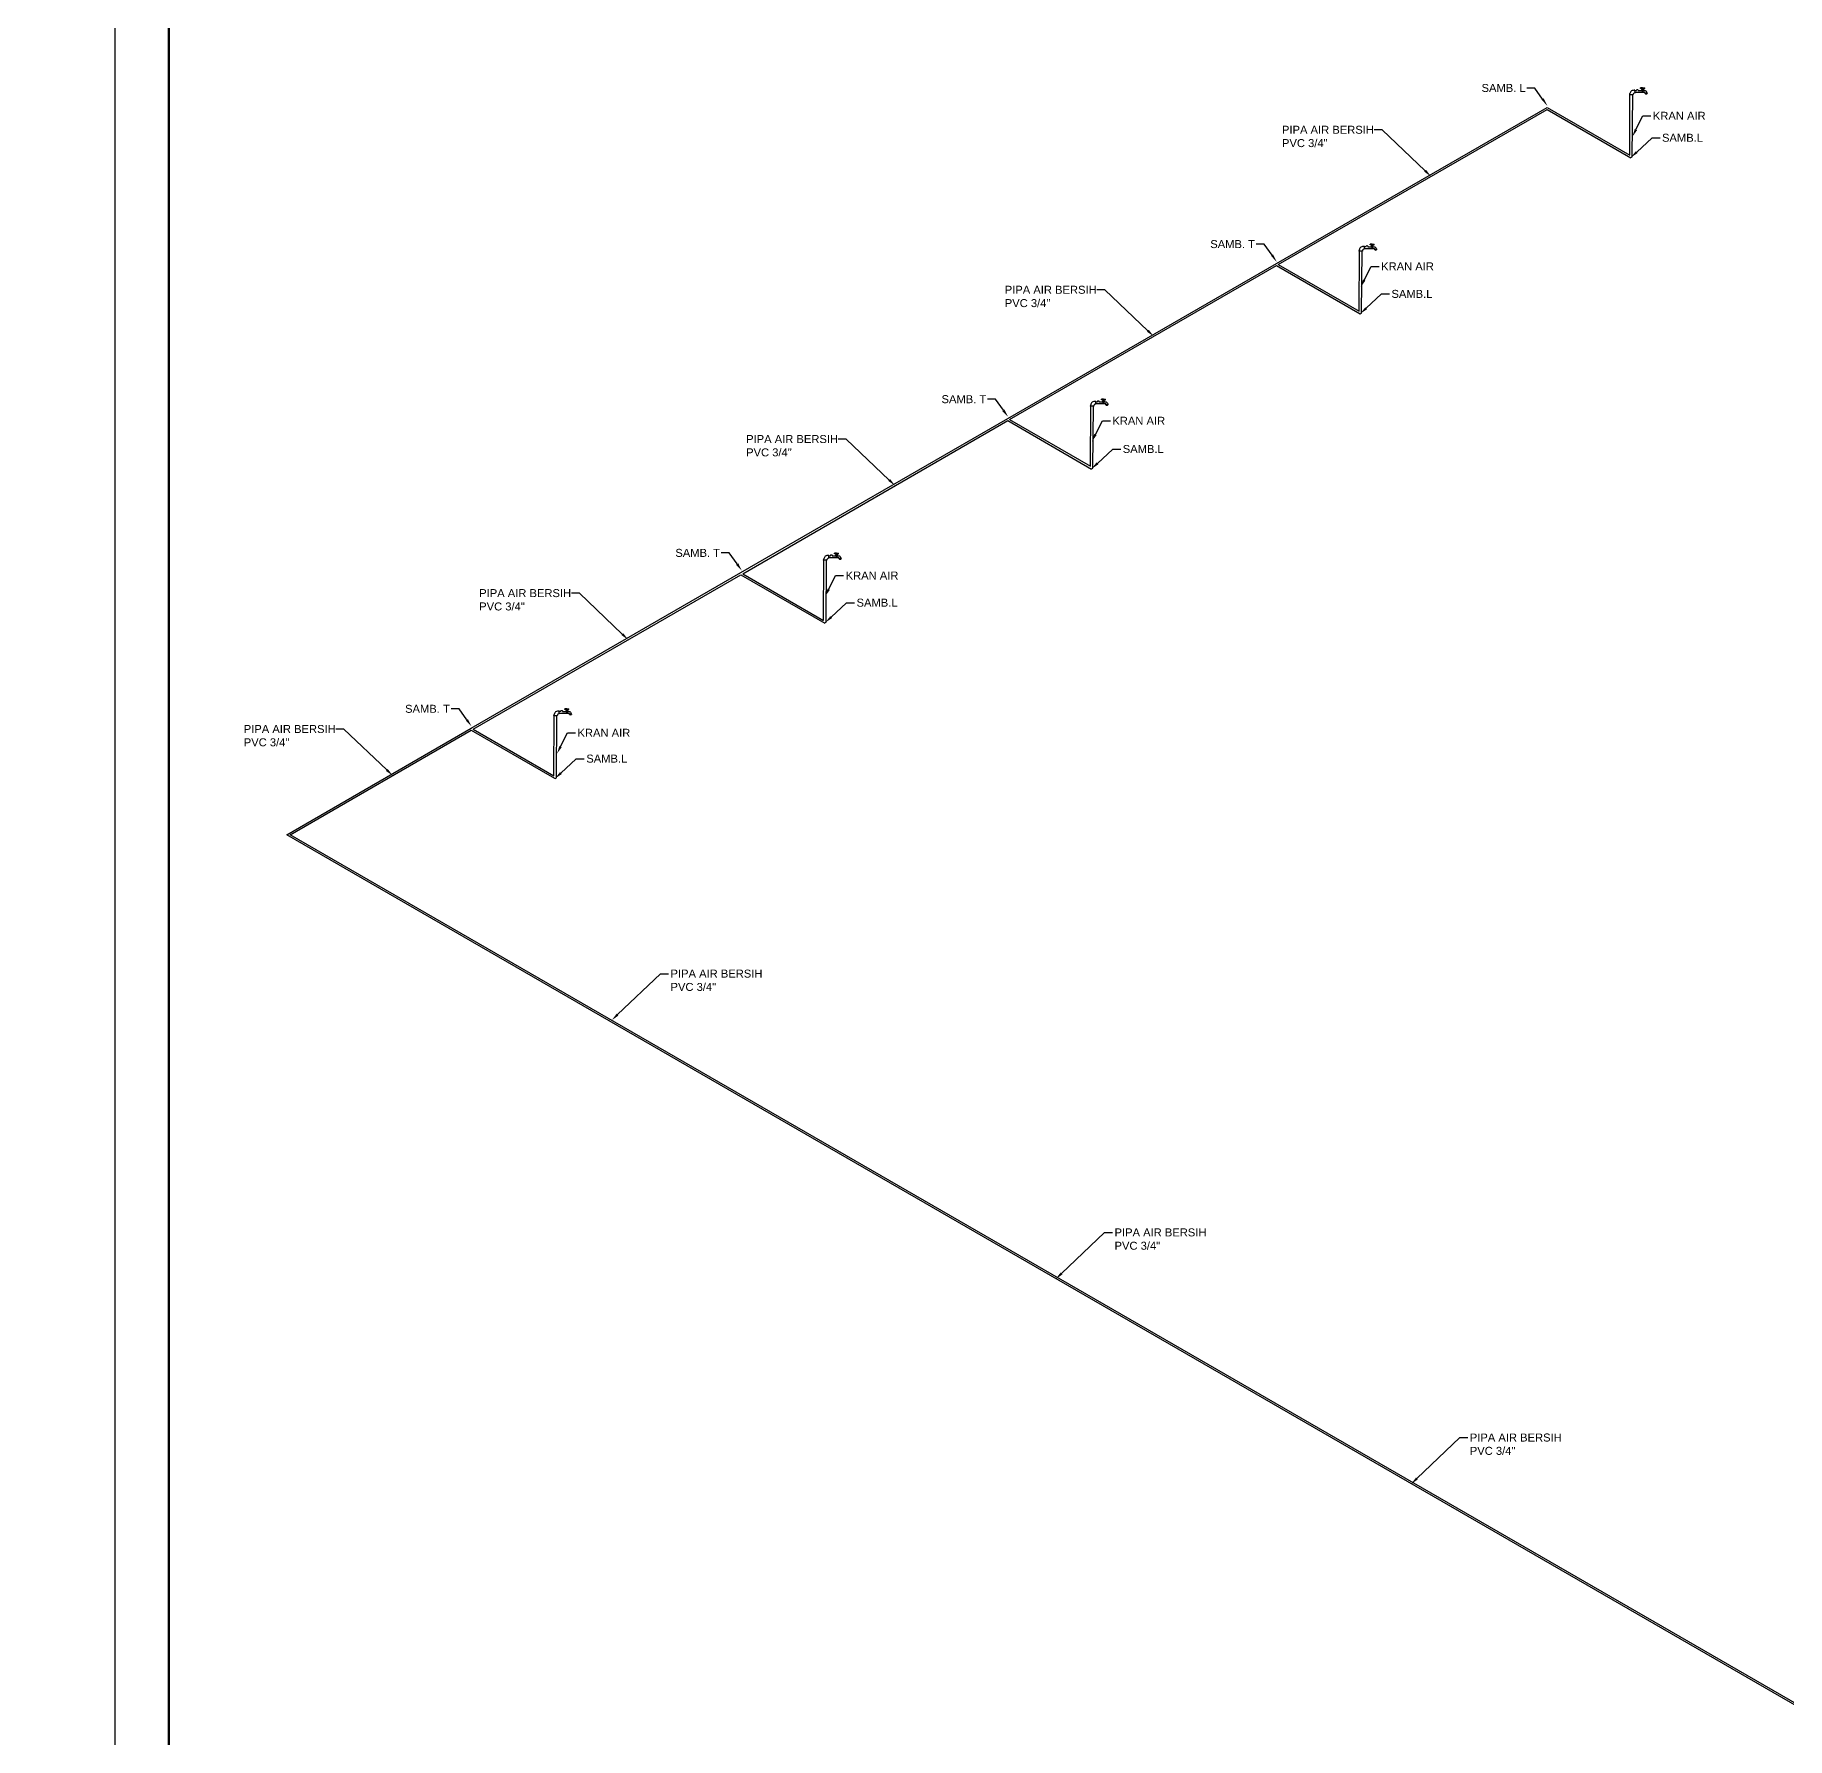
# Model space of a CAD drawing. Header units: centimetres. Extents: x -377343 to 693706, y 194584 to 813780.
# Drawn here: x 206943 to 208695, y 498576 to 500279 of the extents above; entities that cross this region are included whole.
import ezdxf
from ezdxf import colors
from ezdxf.entities.mleader import LeaderData, LeaderLine
from ezdxf.math import Vec2, Vec3

# ---------------------------------------------------------------- set-up
doc = ezdxf.new("R2010")
doc.units = ezdxf.units.CM
doc.layers.add('Legenda', color=252, linetype='Continuous', lineweight=20)
doc.layers.add('PIPA', color=11, linetype='Continuous')
doc.styles.get("Standard").update_dxf_attribs({"font": 'arial.ttf'})

msp = doc.modelspace()

# ---------------------------------------------------------------- linework, layer by layer
at = {"layer": 'Legenda', "color": 5, "lineweight": 30}
msp.add_lwpolyline([(207023.291, 500636.246), (211196.53, 500636.246), (211196.53, 497725.679), (207023.291, 497725.679)], close=True, dxfattribs=at)
at = {"layer": 'Legenda', "color": 1, "lineweight": 50}
msp.add_lwpolyline([(207076.794, 500582.743), (210447.487, 500582.743), (210447.487, 497779.182), (207076.794, 497779.182)], close=True, dxfattribs=at)
at = {"layer": 'PIPA'}
for p, q in [((208537.656, 500219.453, -379457.115), (208537.906, 500220.917, -379457.115)), ((208537.656, 500159.453, -379457.115), (208537.906, 500219.453, -379457.115)), ((208540.906, 500219.452, -379457.115), (208537.656, 500219.453, -379457.115)), ((208540.126, 500157.429, -379457.115), (208540.656, 500219.452, -379457.115)), ((208543.011, 500221.546, -379457.115), (208542.903, 500224.205, -379457.115)), ((208550.619, 500226.438, -268378.871), (208548.572, 500226.438, -268378.871)), ((208548.572, 500225.868, -268378.871), (208548.572, 500226.438, -268378.871)), ((208550.619, 500225.868, -268378.871), (208548.572, 500225.868, -268378.871)), ((208551.64, 500224.84, -165379.984), (208549.599, 500224.84, -371377.759)), ((208549.799, 500224.02, -379457.115), (208549.799, 500223.816, -379457.115)), ((208550.05, 500225.18, -268378.871), (208550.05, 500225.868, -268378.871)), ((208550.05, 500225.868, -268378.871), (208551.189, 500225.868, -268378.871)), ((208550.05, 500225.828, -268378.871), (208551.189, 500225.828, -268378.871)), ((208550.05, 500225.788, -268378.871), (208551.189, 500225.788, -268378.871)), ((208550.05, 500225.748, -268378.871), (208551.189, 500225.748, -268378.871)), ((208550.05, 500225.708, -268378.871), (208551.189, 500225.708, -268378.871)), ((208550.05, 500225.668, -268378.871), (208551.189, 500225.668, -268378.871)), ((208550.05, 500225.628, -268378.871), (208551.189, 500225.628, -268378.871)), ((208550.05, 500225.588, -268378.871), (208551.189, 500225.588, -268378.871)), ((208550.05, 500225.548, -268378.871), (208551.189, 500225.548, -268378.871)), ((208550.05, 500225.508, -268378.871), (208551.189, 500225.508, -268378.871)), ((208550.05, 500225.468, -268378.871), (208551.189, 500225.468, -268378.871)), ((208550.05, 500225.18, -268378.871), (208550.05, 500224.5, -383395.77)), ((208550.619, 500226.438, -268378.871), (208552.646, 500226.438, -268378.871)), ((208550.619, 500225.868, -268378.871), (208552.646, 500225.868, -268378.871)), ((208550.619, 500224.84, -379457.115), (208550.619, 500224.84, -379457.115)), ((208550.619, 500224.84, -268378.871), (208550.619, 500224.43, -268378.871)), ((208551.189, 500225.18, -268378.871), (208551.155, 500224.491, -268378.871)), ((208551.189, 500225.18, -268378.871), (208551.189, 500225.868, -268378.871)), ((208551.44, 500223.762, -379457.115), (208551.44, 500224.02, -379457.115)), ((208552.646, 500225.868, -268378.871), (208552.646, 500226.438, -268378.871)), ((208538.792, 500156.766, -379453.315), (208540.126, 500157.429, -379457.115)), ((208267.127, 500063.263, -379236.23), (208267.377, 500064.727, -379236.23)), ((208267.127, 500003.263, -379236.23), (208267.377, 500063.263, -379236.23)), ((208270.377, 500063.262, -379236.23), (208267.127, 500063.263, -379236.23)), ((208269.598, 500001.24, -379236.23), (208270.127, 500063.262, -379236.23)), ((208272.482, 500065.357, -379236.23), (208272.375, 500068.015, -379236.23)), ((208280.091, 500070.248, -268157.986), (208278.044, 500070.248, -268157.986)), ((208278.044, 500069.678, -268157.986), (208278.044, 500070.248, -268157.986)), ((208280.091, 500069.678, -268157.986), (208278.044, 500069.678, -268157.986)), ((208281.111, 500068.65, -165159.098), (208279.07, 500068.65, -371156.873)), ((208279.271, 500067.83, -379236.23), (208279.271, 500067.626, -379236.23)), ((208279.521, 500068.99, -268157.986), (208279.521, 500069.678, -268157.986)), ((208279.521, 500069.678, -268157.986), (208280.661, 500069.678, -268157.986)), ((208279.521, 500069.638, -268157.986), (208280.661, 500069.638, -268157.986)), ((208279.521, 500069.598, -268157.986), (208280.661, 500069.598, -268157.986)), ((208279.521, 500069.558, -268157.986), (208280.661, 500069.558, -268157.986)), ((208279.521, 500069.518, -268157.986), (208280.661, 500069.518, -268157.986)), ((208279.521, 500069.478, -268157.986), (208280.661, 500069.478, -268157.986)), ((208279.521, 500069.438, -268157.986), (208280.661, 500069.438, -268157.986)), ((208279.521, 500069.398, -268157.986), (208280.661, 500069.398, -268157.986)), ((208279.521, 500069.358, -268157.986), (208280.661, 500069.358, -268157.986)), ((208279.521, 500069.318, -268157.986), (208280.661, 500069.318, -268157.986)), ((208279.521, 500069.278, -268157.986), (208280.661, 500069.278, -268157.986)), ((208279.521, 500068.99, -268157.986), (208279.521, 500068.31, -383174.885)), ((208280.091, 500070.248, -268157.986), (208282.117, 500070.248, -268157.986)), ((208280.091, 500069.678, -268157.986), (208282.117, 500069.678, -268157.986)), ((208280.091, 500068.65, -379236.23), (208280.091, 500068.65, -379236.23)), ((208280.091, 500068.65, -268157.986), (208280.091, 500068.24, -268157.986)), ((208280.661, 500068.99, -268157.986), (208280.626, 500068.301, -268157.986)), ((208280.661, 500068.99, -268157.986), (208280.661, 500069.678, -268157.986)), ((208280.911, 500067.572, -379236.23), (208280.911, 500067.83, -379236.23)), ((208282.117, 500069.678, -268157.986), (208282.117, 500070.248, -268157.986)), ((208268.263, 500000.576, -379232.43), (208269.598, 500001.24, -379236.23)), ((207998.427, 499908.128, -379016.836), (207998.677, 499909.593, -379016.836)), ((207998.427, 499848.128, -379016.836), (207998.677, 499908.128, -379016.836)), ((208001.677, 499908.127, -379016.836), (207998.427, 499908.128, -379016.836)), ((208000.897, 499846.105, -379016.836), (208001.427, 499908.127, -379016.836)), ((208003.782, 499910.222, -379016.836), (208003.674, 499912.881, -379016.836)), ((208011.39, 499915.114, -267938.592), (208009.343, 499915.114, -267938.592)), ((208009.343, 499914.544, -267938.592), (208009.343, 499915.114, -267938.592)), ((208011.39, 499914.544, -267938.592), (208009.343, 499914.544, -267938.592)), ((208012.411, 499913.516, -164939.705), (208010.37, 499913.516, -370937.48)), ((208010.57, 499912.696, -379016.836), (208010.57, 499912.491, -379016.836)), ((208010.821, 499913.856, -267938.592), (208010.821, 499914.544, -267938.592)), ((208010.821, 499914.544, -267938.592), (208011.96, 499914.544, -267938.592)), ((208010.821, 499914.504, -267938.592), (208011.96, 499914.504, -267938.592)), ((208010.821, 499914.464, -267938.592), (208011.96, 499914.464, -267938.592)), ((208010.821, 499914.424, -267938.592), (208011.96, 499914.424, -267938.592)), ((208010.821, 499914.384, -267938.592), (208011.96, 499914.384, -267938.592)), ((208010.821, 499914.344, -267938.592), (208011.96, 499914.344, -267938.592)), ((208010.821, 499914.304, -267938.592), (208011.96, 499914.304, -267938.592)), ((208010.821, 499914.264, -267938.592), (208011.96, 499914.264, -267938.592)), ((208010.821, 499914.224, -267938.592), (208011.96, 499914.224, -267938.592)), ((208010.821, 499914.184, -267938.592), (208011.96, 499914.184, -267938.592)), ((208010.821, 499914.144, -267938.592), (208011.96, 499914.144, -267938.592)), ((208010.821, 499913.856, -267938.592), (208010.821, 499913.176, -382955.492)), ((208011.39, 499915.114, -267938.592), (208013.417, 499915.114, -267938.592)), ((208011.39, 499914.544, -267938.592), (208013.417, 499914.544, -267938.592)), ((208011.39, 499913.516, -379016.836), (208011.39, 499913.516, -379016.836)), ((208011.39, 499913.516, -267938.592), (208011.39, 499913.106, -267938.592)), ((208011.96, 499913.856, -267938.592), (208011.926, 499913.167, -267938.592)), ((208011.96, 499913.856, -267938.592), (208011.96, 499914.544, -267938.592)), ((208012.211, 499912.438, -379016.836), (208012.211, 499912.696, -379016.836)), ((208013.417, 499914.544, -267938.592), (208013.417, 499915.114, -267938.592)), ((207999.563, 499845.442, -379013.037), (208000.897, 499846.105, -379016.836)), ((207731.554, 499754.05, -378798.936), (207731.804, 499755.514, -378798.936)), ((207731.554, 499694.05, -378798.936), (207731.804, 499754.05, -378798.936)), ((207734.804, 499754.048, -378798.936), (207731.554, 499754.05, -378798.936)), ((207734.025, 499692.026, -378798.936), (207734.554, 499754.048, -378798.936)), ((207736.909, 499756.143, -378798.936), (207736.801, 499758.802, -378798.936)), ((207744.518, 499761.035, -267720.692), (207742.471, 499761.035, -267720.692)), ((207742.471, 499760.465, -267720.692), (207742.471, 499761.035, -267720.692)), ((207744.518, 499760.465, -267720.692), (207742.471, 499760.465, -267720.692)), ((207745.538, 499759.437, -164721.804), (207743.497, 499759.437, -370719.579)), ((207743.698, 499758.617, -378798.936), (207743.698, 499758.413, -378798.936)), ((207743.948, 499759.777, -267720.692), (207743.948, 499760.465, -267720.692)), ((207743.948, 499760.465, -267720.692), (207745.088, 499760.465, -267720.692)), ((207743.948, 499760.425, -267720.692), (207745.088, 499760.425, -267720.692)), ((207743.948, 499760.385, -267720.692), (207745.088, 499760.385, -267720.692)), ((207743.948, 499760.345, -267720.692), (207745.088, 499760.345, -267720.692)), ((207743.948, 499760.305, -267720.692), (207745.088, 499760.305, -267720.692)), ((207743.948, 499760.265, -267720.692), (207745.088, 499760.265, -267720.692)), ((207743.948, 499760.225, -267720.692), (207745.088, 499760.225, -267720.692)), ((207743.948, 499760.185, -267720.692), (207745.088, 499760.185, -267720.692)), ((207743.948, 499760.145, -267720.692), (207745.088, 499760.145, -267720.692)), ((207743.948, 499760.105, -267720.692), (207745.088, 499760.105, -267720.692)), ((207743.948, 499760.065, -267720.692), (207745.088, 499760.065, -267720.692)), ((207743.948, 499759.777, -267720.692), (207743.948, 499759.097, -382737.591)), ((207744.518, 499761.035, -267720.692), (207746.544, 499761.035, -267720.692)), ((207744.518, 499760.465, -267720.692), (207746.544, 499760.465, -267720.692)), ((207744.518, 499759.437, -378798.936), (207744.518, 499759.437, -378798.936)), ((207744.518, 499759.437, -267720.692), (207744.518, 499759.027, -267720.692)), ((207745.088, 499759.777, -267720.692), (207745.053, 499759.088, -267720.692)), ((207745.088, 499759.777, -267720.692), (207745.088, 499760.465, -267720.692)), ((207745.338, 499758.359, -378798.936), (207745.338, 499758.617, -378798.936)), ((207746.544, 499760.465, -267720.692), (207746.544, 499761.035, -267720.692)), ((207732.69, 499691.363, -378795.136), (207734.025, 499692.026, -378798.936)), ((207474.919, 499605.382, -267500.566), (207472.872, 499605.382, -267500.566)), ((207472.872, 499604.812, -267500.566), (207472.872, 499605.382, -267500.566)), ((207474.919, 499604.812, -267500.566), (207472.872, 499604.812, -267500.566)), ((207474.35, 499604.124, -267500.566), (207474.35, 499604.812, -267500.566)), ((207474.35, 499604.812, -267500.566), (207475.489, 499604.812, -267500.566)), ((207474.35, 499604.772, -267500.566), (207475.489, 499604.772, -267500.566)), ((207474.35, 499604.732, -267500.566), (207475.489, 499604.732, -267500.566)), ((207474.35, 499604.692, -267500.566), (207475.489, 499604.692, -267500.566)), ((207474.35, 499604.652, -267500.566), (207475.489, 499604.652, -267500.566)), ((207474.35, 499604.612, -267500.566), (207475.489, 499604.612, -267500.566)), ((207474.35, 499604.572, -267500.566), (207475.489, 499604.572, -267500.566)), ((207474.35, 499604.532, -267500.566), (207475.489, 499604.532, -267500.566)), ((207474.35, 499604.492, -267500.566), (207475.489, 499604.492, -267500.566)), ((207474.35, 499604.452, -267500.566), (207475.489, 499604.452, -267500.566)), ((207474.35, 499604.412, -267500.566), (207475.489, 499604.412, -267500.566)), ((207474.919, 499605.382, -267500.566), (207476.946, 499605.382, -267500.566)), ((207474.919, 499604.812, -267500.566), (207476.946, 499604.812, -267500.566)), ((207475.489, 499604.124, -267500.566), (207475.489, 499604.812, -267500.566)), ((207476.946, 499604.812, -267500.566), (207476.946, 499605.382, -267500.566)), ((207461.956, 499598.397, -378578.81), (207462.206, 499599.861, -378578.81)), ((207461.956, 499538.397, -378578.81), (207462.206, 499598.397, -378578.81)), ((207465.206, 499598.396, -378578.81), (207461.956, 499598.397, -378578.81)), ((207464.426, 499536.374, -378578.81), (207464.956, 499598.396, -378578.81)), ((207467.311, 499600.491, -378578.81), (207467.203, 499603.149, -378578.81)), ((207475.94, 499603.784, -164501.678), (207473.899, 499603.784, -370499.453)), ((207474.099, 499602.964, -378578.81), (207474.099, 499602.76, -378578.81)), ((207474.35, 499604.124, -267500.566), (207474.35, 499603.444, -382517.465)), ((207474.919, 499603.784, -378578.81), (207474.919, 499603.784, -378578.81)), ((207474.919, 499603.784, -267500.566), (207474.919, 499603.374, -267500.566)), ((207475.489, 499604.124, -267500.566), (207475.455, 499603.435, -267500.566)), ((207475.74, 499602.706, -378578.81), (207475.74, 499602.964, -378578.81)), ((207460.197, 499537.381, -378577.374), (207463.092, 499535.71, -378575.01)), ((207463.092, 499535.71, -378575.01), (207464.426, 499536.374, -378578.81))]:
    msp.add_line(p, q, dxfattribs=at)
at = {"layer": 'PIPA', "lineweight": 35, "extrusion": (0, 0.816497, 0.57735), "elevation": 193451.324}
msp.add_lwpolyline([(-421704.212, -325591.681), (-159560.265, -63447.734), (377343.333, -600351.331), (-158232.47, -1135927.133), (-693706.405, -600453.199), (-454216.825, -360963.619)], dxfattribs=at)
at = {"layer": 'PIPA'}
for points, elevation in [([(208543.011, 500221.546), (208543.001, 500221.546, 0.41421356), (208540.906, 500219.452)], -379457.115), ([(208542.913, 500223.955), (208544.604, 500223.955), (208544.604, 500224.396, -0.32958094), (208545.398, 500224.897), (208545.398, 500224.897, -0.36783918), (208546.192, 500224.396), (208546.192, 500223.809), (208549.799, 500223.809), (208549.799, 500223.762)], -379457.115), ([(208553.206, 500220.789), (208553.206, 500221.524, 0.41421356), (208552.934, 500221.796), (208543.001, 500221.796)], -379457.115), ([(208551.44, 500223.762), (208553.277, 500223.762, -0.14831436), (208553.428, 500223.716, -0.2349913), (208555.105, 500220.789)], -379457.115), ([(208272.482, 500065.357), (208272.472, 500065.357, 0.41421356), (208270.377, 500063.262)], -379236.23), ([(208272.385, 500067.765), (208274.075, 500067.765), (208274.075, 500068.206, -0.32958094), (208274.87, 500068.708), (208274.87, 500068.708, -0.36783918), (208275.664, 500068.206), (208275.664, 500067.619), (208279.27, 500067.619), (208279.27, 500067.572)], -379236.23), ([(208282.678, 500064.599), (208282.678, 500065.334, 0.41421356), (208282.406, 500065.607), (208272.472, 500065.607)], -379236.23), ([(208280.911, 500067.572), (208282.748, 500067.572, -0.14831436), (208282.899, 500067.526, -0.2349913), (208284.576, 500064.599)], -379236.23), ([(208003.782, 499910.222), (208003.772, 499910.222, 0.41421356), (208001.677, 499908.127)], -379016.836), ([(208003.684, 499912.631), (208005.375, 499912.631), (208005.375, 499913.071, -0.32958094), (208006.169, 499913.573), (208006.169, 499913.573, -0.36783918), (208006.963, 499913.071), (208006.963, 499912.485), (208010.57, 499912.485), (208010.57, 499912.438)], -379016.836), ([(208013.977, 499909.465), (208013.977, 499910.2, 0.41421356), (208013.705, 499910.472), (208003.772, 499910.472)], -379016.836), ([(208012.211, 499912.438), (208014.048, 499912.438, -0.14831436), (208014.199, 499912.392, -0.2349913), (208015.876, 499909.465)], -379016.836), ([(207736.909, 499756.143), (207736.899, 499756.143, 0.41421356), (207734.804, 499754.048)], -378798.936), ([(207736.811, 499758.552), (207738.502, 499758.552), (207738.502, 499758.992, -0.32958094), (207739.296, 499759.494), (207739.296, 499759.494, -0.36783918), (207740.09, 499758.992), (207740.09, 499758.406), (207743.697, 499758.406), (207743.697, 499758.359)], -378798.936), ([(207747.105, 499755.386), (207747.105, 499756.121, 0.41421356), (207746.832, 499756.393), (207736.899, 499756.393)], -378798.936), ([(207745.338, 499758.359), (207747.175, 499758.359, -0.14831436), (207747.326, 499758.313, -0.2349913), (207749.003, 499755.386)], -378798.936), ([(207467.311, 499600.491), (207467.301, 499600.491, 0.41421356), (207465.206, 499598.396)], -378578.81), ([(207467.213, 499602.899), (207468.904, 499602.899), (207468.904, 499603.34, -0.32958094), (207469.698, 499603.842), (207469.698, 499603.842, -0.36783918), (207470.492, 499603.34), (207470.492, 499602.753), (207474.099, 499602.753), (207474.099, 499602.706)], -378578.81), ([(207477.506, 499599.733), (207477.506, 499600.468, 0.41421356), (207477.234, 499600.741), (207467.301, 499600.741)], -378578.81), ([(207475.74, 499602.706), (207477.577, 499602.706, -0.14831436), (207477.728, 499602.66, -0.2349913), (207479.405, 499599.733)], -378578.81)]:
    msp.add_lwpolyline(points, format="xyb", dxfattribs=dict(at, elevation=elevation))
at = {"layer": 'PIPA', "extrusion": (0, 0.816497, 0.57735), "elevation": 189298.815}
for points in [[(-208184.48, -598404.751), (-208455.008, -598675.279), (-208537.656, -598592.632)], [(-208186.239, -598402.992), (-208455.008, -598671.761), (-208538.792, -598587.978)], [(-207915.779, -598136.05), (-208184.48, -598404.751)], [(-207917.538, -598134.291), (-208184.48, -598401.233), (-208268.263, -598317.449)], [(-208186.239, -598402.992), (-208267.127, -598322.103)], [(-207648.907, -597869.178), (-207915.779, -598136.05)], [(-207650.666, -597867.419), (-207915.779, -598132.532), (-207999.563, -598048.749)], [(-207917.538, -598134.291), (-207998.427, -598053.403)], [(-207379.308, -597599.579), (-207648.907, -597869.178)], [(-207381.067, -597597.82), (-207648.907, -597865.66), (-207732.69, -597781.876)], [(-207650.666, -597867.419), (-207731.554, -597786.53)], [(-208937.001, -596026.221), (-208883.786, -596079.436), (-208707.103, -595902.754), (-207194.793, -597415.064), (-207379.308, -597599.579)], [(-208938.495, -596028.245), (-208883.786, -596082.954), (-208707.103, -595906.272), (-207198.311, -597415.064), (-207379.308, -597596.061), (-207460.197, -597515.173)], [(-207381.067, -597597.82), (-207461.956, -597516.932)]]:
    msp.add_lwpolyline(points, dxfattribs=at)
at = {"layer": 'PIPA'}
for centre, radius, start, end in [((208544.133, 500219.166, -379457.115), 6.468, 138.026259, 164.30023), ((208542.908, 500214.834, -379457.115), 9.371, 89.967103, 112.48556), ((208550.619, 500224.02, -379457.115), 0.82, 142.149489, 180), ((208550.619, 500223.789, -379457.115), 0.82, 178.12976, 358.12976), ((208550.619, 500224.02, -379457.115), 0.82, 0, 37.850511), ((208273.604, 500062.977, -379236.23), 6.468, 138.026259, 164.30023), ((208272.379, 500058.644, -379236.23), 9.371, 89.967103, 112.48556), ((208280.091, 500067.599, -379236.23), 0.82, 178.12976, 358.12976), ((208280.091, 500067.83, -379236.23), 0.82, 142.149489, 180), ((208280.091, 500067.83, -379236.23), 0.82, 0, 37.850511), ((208004.904, 499907.842, -379016.836), 6.468, 138.026259, 164.30023), ((208003.679, 499903.51, -379016.836), 9.371, 89.967103, 112.48556), ((208011.39, 499912.696, -379016.836), 0.82, 142.149489, 180), ((208011.39, 499912.465, -379016.836), 0.82, 178.12976, 358.12976), ((208011.39, 499912.696, -379016.836), 0.82, 0, 37.850511), ((207738.031, 499753.763, -378798.936), 6.468, 138.026259, 164.30023), ((207736.806, 499749.431, -378798.936), 9.371, 89.967103, 112.48556), ((207744.518, 499758.386, -378798.936), 0.82, 178.12976, 358.12976), ((207744.518, 499758.617, -378798.936), 0.82, 142.149489, 180), ((207744.518, 499758.617, -378798.936), 0.82, 0, 37.850511), ((207468.433, 499598.111, -378578.81), 6.468, 138.026259, 164.30023), ((207467.208, 499593.778, -378578.81), 9.371, 89.967103, 112.48556), ((207474.919, 499602.964, -378578.81), 0.82, 142.149489, 180), ((207474.919, 499602.733, -378578.81), 0.82, 178.12976, 358.12976), ((207474.919, 499602.964, -378578.81), 0.82, 0, 37.850511)]:
    msp.add_arc(centre, radius, start, end, dxfattribs=at)
at = {"layer": 'PIPA', "extrusion": (0, 0, -1)}
for centre, major_axis, ratio in [((208550.619, 500224.84, -268378.871), (1.02, 0), 0.4018784), ((208554.156, 500220.789, -379457.115), (0.949, 0), 0.28666675), ((208280.091, 500068.65, -268157.986), (1.02, 0), 0.4018784), ((208283.627, 500064.599, -379236.23), (0.949, 0), 0.28666675), ((208011.39, 499913.516, -267938.592), (1.02, 0), 0.4018784), ((208014.926, 499909.465, -379016.836), (0.949, 0), 0.28666675), ((207744.518, 499759.437, -267720.692), (1.02, 0), 0.4018784), ((207748.054, 499755.386, -378798.936), (0.949, 0), 0.28666675), ((207474.919, 499603.784, -267500.566), (1.02, 0), 0.4018784), ((207478.456, 499599.733, -378578.81), (0.949, 0), 0.28666675)]:
    msp.add_ellipse(centre, major_axis=major_axis, ratio=ratio, dxfattribs=at)

# ---------------------------------------------------------------- leaders
at = {"layer": 'PIPA'}
ml = msp.add_multileader_mtext('Standard', dxfattribs=at)
ml.set_content('SAMB. L', color=256)
ml.set_leader_properties()
ml.build(insert=Vec2(0, 0))
ml.multileader.update_dxf_attribs({"arrow_head_size": 8})
ctx = ml.context
ctx.base_point, ctx.char_height, ctx.arrow_head_size, ctx.plane_origin = Vec3(208387.549, 500226.385, -878.305), 8, 8, Vec3(208455.188, 500208.804, -878.305)
notes = []
notes.append((ctx, [(0, (1, 1, 0), (208442.747, 500226.385, -878.305), (-1, 0), 8, [(0, [(208455.188, 500208.804, -878.305)], 0, [])])]))
ctx.mtext.insert, ctx.mtext.flow_direction = Vec3(208389.549, 500230.454, -878.305), 5
ml = msp.add_multileader_mtext('Standard', dxfattribs=at)
ml.set_content('KRAN AIR', color=256)
ml.set_leader_properties()
ml.build(insert=Vec2(0, 0))
ml.multileader.update_dxf_attribs({"arrow_head_size": 8})
ctx = ml.context
ctx.base_point, ctx.char_height, ctx.arrow_head_size, ctx.plane_origin = Vec3(208558.841, 500198.579, -379457.115), 8, 8, Vec3(208540.299, 500177.654, -379457.115)
notes.append((ctx, [(0, (1, 1, 0), (208550.841, 500198.579, -379457.115), (1, 0), 8, [(0, [(208540.299, 500177.654, -379457.115)], 0, [])])]))
ctx.mtext.insert, ctx.mtext.flow_direction = Vec3(208560.841, 500202.582, -379457.115), 5
ml = msp.add_multileader_mtext('Standard', dxfattribs=at)
ml.set_content('PIPA AIR BERSIH\\PPVC 3/4"', color=256)
ml.set_leader_properties()
ml.build(insert=Vec2(0, 0))
ml.multileader.update_dxf_attribs({"arrow_head_size": 8})
ctx = ml.context
ctx.base_point, ctx.char_height, ctx.arrow_head_size, ctx.plane_origin = Vec3(208187.983, 500184.554, -379426.897), 8, 8, Vec3(208338.869, 500138.085, -379426.897)
notes.append((ctx, [(0, (1, 1, 0), (208290.138, 500184.554, -379426.897), (-1, 0), 8, [(0, [(208338.869, 500138.085, -379426.897)], 0, [])])]))
ctx.mtext.insert, ctx.mtext.flow_direction = Vec3(208189.983, 500188.625, -379426.897), 5
ml = msp.add_multileader_mtext('Standard', dxfattribs=at)
ml.set_content('SAMB.L', color=256)
ml.set_leader_properties()
ml.build(insert=Vec2(0, 0))
ml.multileader.update_dxf_attribs({"arrow_head_size": 8})
ctx = ml.context
ctx.base_point, ctx.char_height, ctx.arrow_head_size, ctx.plane_origin = Vec3(208567.975, 500176.571, -878.305), 8, 8, Vec3(208538.792, 500156.766, -878.305)
notes.append((ctx, [(0, (1, 1, 0), (208559.975, 500176.571, -878.305), (1, 0), 8, [(0, [(208538.792, 500156.766, -878.305)], 0, [])])]))
ctx.mtext.insert, ctx.mtext.flow_direction = Vec3(208569.975, 500180.639, -878.305), 5
ml = msp.add_multileader_mtext('Standard', dxfattribs=at)
ml.set_content('SAMB. T', color=256)
ml.set_leader_properties()
ml.build(insert=Vec2(0, 0))
ml.multileader.update_dxf_attribs({"arrow_head_size": 8})
ctx = ml.context
ctx.base_point, ctx.char_height, ctx.arrow_head_size, ctx.plane_origin = Vec3(208116.234, 500070.196, -657.42), 8, 8, Vec3(208184.66, 500052.614, -657.42)
notes.append((ctx, [(0, (1, 1, 0), (208172.218, 500070.196, -657.42), (-1, 0), 8, [(0, [(208184.66, 500052.614, -657.42)], 0, [])])]))
ctx.mtext.insert, ctx.mtext.flow_direction = Vec3(208118.234, 500074.264, -657.42), 5
ml = msp.add_multileader_mtext('Standard', dxfattribs=at)
ml.set_content('KRAN AIR', color=256)
ml.set_leader_properties()
ml.build(insert=Vec2(0, 0))
ml.multileader.update_dxf_attribs({"arrow_head_size": 8})
ctx = ml.context
ctx.base_point, ctx.char_height, ctx.arrow_head_size, ctx.plane_origin = Vec3(208287.108, 500047.981, -379457.115), 8, 8, Vec3(208268.566, 500027.056, -379457.115)
notes.append((ctx, [(0, (1, 1, 0), (208279.108, 500047.981, -379457.115), (1, 0), 8, [(0, [(208268.566, 500027.056, -379457.115)], 0, [])])]))
ctx.mtext.insert, ctx.mtext.flow_direction = Vec3(208289.108, 500051.984, -379457.115), 5
ml = msp.add_multileader_mtext('Standard', dxfattribs=at)
ml.set_content('PIPA AIR BERSIH\\PPVC 3/4"', color=256)
ml.set_leader_properties()
ml.build(insert=Vec2(0, 0))
ml.multileader.update_dxf_attribs({"arrow_head_size": 8})
ctx = ml.context
ctx.base_point, ctx.char_height, ctx.arrow_head_size, ctx.plane_origin = Vec3(207910.752, 500024.495, -379200.539), 8, 8, Vec3(208061.639, 499978.026, -379200.539)
notes.append((ctx, [(0, (1, 1, 0), (208012.908, 500024.495, -379200.539), (-1, 0), 8, [(0, [(208061.639, 499978.026, -379200.539)], 0, [])])]))
ctx.mtext.insert, ctx.mtext.flow_direction = Vec3(207912.752, 500028.566, -379200.539), 5
ml = msp.add_multileader_mtext('Standard', dxfattribs=at)
ml.set_content('SAMB.L', color=256)
ml.set_leader_properties()
ml.build(insert=Vec2(0, 0))
ml.multileader.update_dxf_attribs({"arrow_head_size": 8})
ctx = ml.context
ctx.base_point, ctx.char_height, ctx.arrow_head_size, ctx.plane_origin = Vec3(208297.446, 500020.381, -657.42), 8, 8, Vec3(208268.263, 500000.576, -657.42)
notes.append((ctx, [(0, (1, 1, 0), (208289.446, 500020.381, -657.42), (1, 0), 8, [(0, [(208268.263, 500000.576, -657.42)], 0, [])])]))
ctx.mtext.insert, ctx.mtext.flow_direction = Vec3(208299.446, 500024.449, -657.42), 5
ml = msp.add_multileader_mtext('Standard', dxfattribs=at)
ml.set_content('SAMB. T', color=256)
ml.set_leader_properties()
ml.build(insert=Vec2(0, 0))
ml.multileader.update_dxf_attribs({"arrow_head_size": 8})
ctx = ml.context
ctx.base_point, ctx.char_height, ctx.arrow_head_size, ctx.plane_origin = Vec3(207847.534, 499915.061, -438.027), 8, 8, Vec3(207915.959, 499897.48, -438.027)
notes.append((ctx, [(0, (1, 1, 0), (207903.517, 499915.061, -438.027), (-1, 0), 8, [(0, [(207915.959, 499897.48, -438.027)], 0, [])])]))
ctx.mtext.insert, ctx.mtext.flow_direction = Vec3(207849.534, 499919.13, -438.027), 5
ml = msp.add_multileader_mtext('Standard', dxfattribs=at)
ml.set_content('KRAN AIR', color=256)
ml.set_leader_properties()
ml.build(insert=Vec2(0, 0))
ml.multileader.update_dxf_attribs({"arrow_head_size": 8})
ctx = ml.context
ctx.base_point, ctx.char_height, ctx.arrow_head_size, ctx.plane_origin = Vec3(208018.321, 499893.53, -379457.115), 8, 8, Vec3(207999.778, 499872.605, -379457.115)
notes.append((ctx, [(0, (1, 1, 0), (208010.321, 499893.53, -379457.115), (1, 0), 8, [(0, [(207999.778, 499872.605, -379457.115)], 0, [])])]))
ctx.mtext.insert, ctx.mtext.flow_direction = Vec3(208020.321, 499897.532, -379457.115), 5
ml = msp.add_multileader_mtext('Standard', dxfattribs=at)
ml.set_content('PIPA AIR BERSIH\\PPVC 3/4"', color=256)
ml.set_leader_properties()
ml.build(insert=Vec2(0, 0))
ml.multileader.update_dxf_attribs({"arrow_head_size": 8})
ctx = ml.context
ctx.base_point, ctx.char_height, ctx.arrow_head_size, ctx.plane_origin = Vec3(207652.123, 499875.175, -378989.369), 8, 8, Vec3(207803.009, 499828.706, -378989.369)
notes.append((ctx, [(0, (1, 1, 0), (207754.278, 499875.175, -378989.369), (-1, 0), 8, [(0, [(207803.009, 499828.706, -378989.369)], 0, [])])]))
ctx.mtext.insert, ctx.mtext.flow_direction = Vec3(207654.123, 499879.246, -378989.369), 5
ml = msp.add_multileader_mtext('Standard', dxfattribs=at)
ml.set_content('SAMB.L', color=256)
ml.set_leader_properties()
ml.build(insert=Vec2(0, 0))
ml.multileader.update_dxf_attribs({"arrow_head_size": 8})
ctx = ml.context
ctx.base_point, ctx.char_height, ctx.arrow_head_size, ctx.plane_origin = Vec3(208028.745, 499865.247, -438.027), 8, 8, Vec3(207999.563, 499845.442, -438.027)
notes.append((ctx, [(0, (1, 1, 0), (208020.745, 499865.247, -438.027), (1, 0), 8, [(0, [(207999.563, 499845.442, -438.027)], 0, [])])]))
ctx.mtext.insert, ctx.mtext.flow_direction = Vec3(208030.745, 499869.315, -438.027), 5
ml = msp.add_multileader_mtext('Standard', dxfattribs=at)
ml.set_content('SAMB. T', color=256)
ml.set_leader_properties()
ml.build(insert=Vec2(0, 0))
ml.multileader.update_dxf_attribs({"arrow_head_size": 8})
ctx = ml.context
ctx.base_point, ctx.char_height, ctx.arrow_head_size, ctx.plane_origin = Vec3(207581.328, 499761.314, -222.026), 8, 8, Vec3(207649.754, 499743.732, -222.026)
notes.append((ctx, [(0, (1, 1, 0), (207637.312, 499761.314, -222.026), (-1, 0), 8, [(0, [(207649.754, 499743.732, -222.026)], 0, [])])]))
ctx.mtext.insert, ctx.mtext.flow_direction = Vec3(207583.328, 499765.382, -222.026), 5
ml = msp.add_multileader_mtext('Standard', dxfattribs=at)
ml.set_content('KRAN AIR', color=256)
ml.set_leader_properties()
ml.build(insert=Vec2(0, 0))
ml.multileader.update_dxf_attribs({"arrow_head_size": 8})
ctx = ml.context
ctx.base_point, ctx.char_height, ctx.arrow_head_size, ctx.plane_origin = Vec3(207751.617, 499738.708, -379457.115), 8, 8, Vec3(207733.075, 499717.783, -379457.115)
notes.append((ctx, [(0, (1, 1, 0), (207743.617, 499738.708, -379457.115), (1, 0), 8, [(0, [(207733.075, 499717.783, -379457.115)], 0, [])])]))
ctx.mtext.insert, ctx.mtext.flow_direction = Vec3(207753.617, 499742.71, -379457.115), 5
ml = msp.add_multileader_mtext('Standard', dxfattribs=at)
ml.set_content('PIPA AIR BERSIH\\PPVC 3/4"', color=256)
ml.set_leader_properties()
ml.build(insert=Vec2(0, 0))
ml.multileader.update_dxf_attribs({"arrow_head_size": 8})
ctx = ml.context
ctx.base_point, ctx.char_height, ctx.arrow_head_size, ctx.plane_origin = Vec3(207385.192, 499721.063, -378771.421), 8, 8, Vec3(207536.078, 499674.594, -378771.421)
notes.append((ctx, [(0, (1, 1, 0), (207487.348, 499721.063, -378771.421), (-1, 0), 8, [(0, [(207536.078, 499674.594, -378771.421)], 0, [])])]))
ctx.mtext.insert, ctx.mtext.flow_direction = Vec3(207387.192, 499725.134, -378771.421), 5
ml = msp.add_multileader_mtext('Standard', dxfattribs=at)
ml.set_content('SAMB.L', color=256)
ml.set_leader_properties()
ml.build(insert=Vec2(0, 0))
ml.multileader.update_dxf_attribs({"arrow_head_size": 8})
ctx = ml.context
ctx.base_point, ctx.char_height, ctx.arrow_head_size, ctx.plane_origin = Vec3(207762.54, 499711.499, -222.026), 8, 8, Vec3(207733.357, 499691.694, -222.026)
notes.append((ctx, [(0, (1, 1, 0), (207754.54, 499711.499, -222.026), (1, 0), 8, [(0, [(207733.357, 499691.694, -222.026)], 0, [])])]))
ctx.mtext.insert, ctx.mtext.flow_direction = Vec3(207764.54, 499715.568, -222.026), 5
ml = msp.add_multileader_mtext('Standard', dxfattribs=at)
ml.set_content('SAMB. T', color=256)
ml.set_leader_properties()
ml.build(insert=Vec2(0, 0))
ml.multileader.update_dxf_attribs({"arrow_head_size": 8})
ctx = ml.context
ctx.base_point, ctx.char_height, ctx.arrow_head_size, ctx.plane_origin = Vec3(207311.063, 499605.33), 8, 8, Vec3(207379.488, 499587.748)
notes.append((ctx, [(0, (1, 1, 0), (207367.046, 499605.33), (-1, 0), 8, [(0, [(207379.488, 499587.748)], 0, [])])]))
ctx.mtext.insert, ctx.mtext.flow_direction = Vec3(207313.063, 499609.398), 5
ml = msp.add_multileader_mtext('Standard', dxfattribs=at)
ml.set_content('PIPA AIR BERSIH\\PPVC 3/4"', color=256)
ml.set_leader_properties()
ml.build(insert=Vec2(0, 0))
ml.multileader.update_dxf_attribs({"arrow_head_size": 8})
ctx = ml.context
ctx.base_point, ctx.char_height, ctx.arrow_head_size, ctx.plane_origin = Vec3(207149.763, 499585.138, -378579.194), 8, 8, Vec3(207300.65, 499538.669, -378579.194)
notes.append((ctx, [(0, (1, 1, 0), (207251.919, 499585.138, -378579.194), (-1, 0), 8, [(0, [(207300.65, 499538.669, -378579.194)], 0, [])])]))
ctx.mtext.insert, ctx.mtext.flow_direction = Vec3(207151.763, 499589.209, -378579.194), 5
ml = msp.add_multileader_mtext('Standard', dxfattribs=at)
ml.set_content('KRAN AIR', color=256)
ml.set_leader_properties()
ml.build(insert=Vec2(0, 0))
ml.multileader.update_dxf_attribs({"arrow_head_size": 8})
ctx = ml.context
ctx.base_point, ctx.char_height, ctx.arrow_head_size, ctx.plane_origin = Vec3(207483.487, 499581.413, -379457.115), 8, 8, Vec3(207464.945, 499560.488, -379457.115)
notes.append((ctx, [(0, (1, 1, 0), (207475.487, 499581.413, -379457.115), (1, 0), 8, [(0, [(207464.945, 499560.488, -379457.115)], 0, [])])]))
ctx.mtext.insert, ctx.mtext.flow_direction = Vec3(207485.487, 499585.415, -379457.115), 5
ml = msp.add_multileader_mtext('Standard', dxfattribs=at)
ml.set_content('SAMB.L', color=256)
ml.set_leader_properties()
ml.build(insert=Vec2(0, 0))
ml.multileader.update_dxf_attribs({"arrow_head_size": 8})
ctx = ml.context
ctx.base_point, ctx.char_height, ctx.arrow_head_size, ctx.plane_origin = Vec3(207492.274, 499555.515), 8, 8, Vec3(207463.092, 499535.71)
notes.append((ctx, [(0, (1, 1, 0), (207484.274, 499555.515), (1, 0), 8, [(0, [(207463.092, 499535.71)], 0, [])])]))
ctx.mtext.insert, ctx.mtext.flow_direction = Vec3(207494.274, 499559.583), 5
ml = msp.add_multileader_mtext('Standard', dxfattribs=at)
ml.set_content('PIPA AIR BERSIH\\PPVC 3/4"', color=256)
ml.set_leader_properties()
ml.build(insert=Vec2(0, 0))
ml.multileader.update_dxf_attribs({"arrow_head_size": 8})
ctx = ml.context
ctx.base_point, ctx.char_height, ctx.arrow_head_size, ctx.plane_origin = Vec3(207576.519, 499340.448, -378233.15), 8, 8, Vec3(207519.788, 499293.978, -378233.15)
notes.append((ctx, [(0, (1, 1, 0), (207568.519, 499340.448, -378233.15), (1, 0), 8, [(0, [(207519.788, 499293.978, -378233.15)], 0, [])])]))
ctx.mtext.insert, ctx.mtext.flow_direction = Vec3(207578.519, 499344.519, -378233.15), 5
ml = msp.add_multileader_mtext('Standard', dxfattribs=at)
ml.set_content('PIPA AIR BERSIH\\PPVC 3/4"', color=256)
ml.set_leader_properties()
ml.build(insert=Vec2(0, 0))
ml.multileader.update_dxf_attribs({"arrow_head_size": 8})
ctx = ml.context
ctx.base_point, ctx.char_height, ctx.arrow_head_size, ctx.plane_origin = Vec3(208020.533, 499081.572, -378233.15), 8, 8, Vec3(207963.802, 499035.102, -378233.15)
notes.append((ctx, [(0, (1, 1, 0), (208012.533, 499081.572, -378233.15), (1, 0), 8, [(0, [(207963.802, 499035.102, -378233.15)], 0, [])])]))
ctx.mtext.insert, ctx.mtext.flow_direction = Vec3(208022.533, 499085.643, -378233.15), 5
ml = msp.add_multileader_mtext('Standard', dxfattribs=at)
ml.set_content('PIPA AIR BERSIH\\PPVC 3/4"', color=256)
ml.set_leader_properties()
ml.build(insert=Vec2(0, 0))
ml.multileader.update_dxf_attribs({"arrow_head_size": 8})
ctx = ml.context
ctx.base_point, ctx.char_height, ctx.arrow_head_size, ctx.plane_origin = Vec3(208375.783, 498876.392, -378233.15), 8, 8, Vec3(208319.052, 498829.922, -378233.15)
notes.append((ctx, [(0, (1, 1, 0), (208367.783, 498876.392, -378233.15), (1, 0), 8, [(0, [(208319.052, 498829.922, -378233.15)], 0, [])])]))
ctx.mtext.insert, ctx.mtext.flow_direction = Vec3(208377.783, 498880.462, -378233.15), 5
for ctx, leaders in notes:
    for number, flags, end, landing, length, lines in leaders:
        leader = LeaderData()
        leader.index, (leader.has_last_leader_line, leader.has_dogleg_vector, leader.attachment_direction) = number, flags
        leader.last_leader_point, leader.dogleg_vector, leader.dogleg_length = Vec3(end), Vec3(landing), length
        for number, points, colour, breaks in lines:
            line = LeaderLine()
            line.index, line.vertices, line.color, line.breaks = number, Vec3.list(points), colors.encode_raw_color(colour), breaks
            leader.lines.append(line)
        ctx.leaders.append(leader)

doc.saveas('drawing.dxf')
